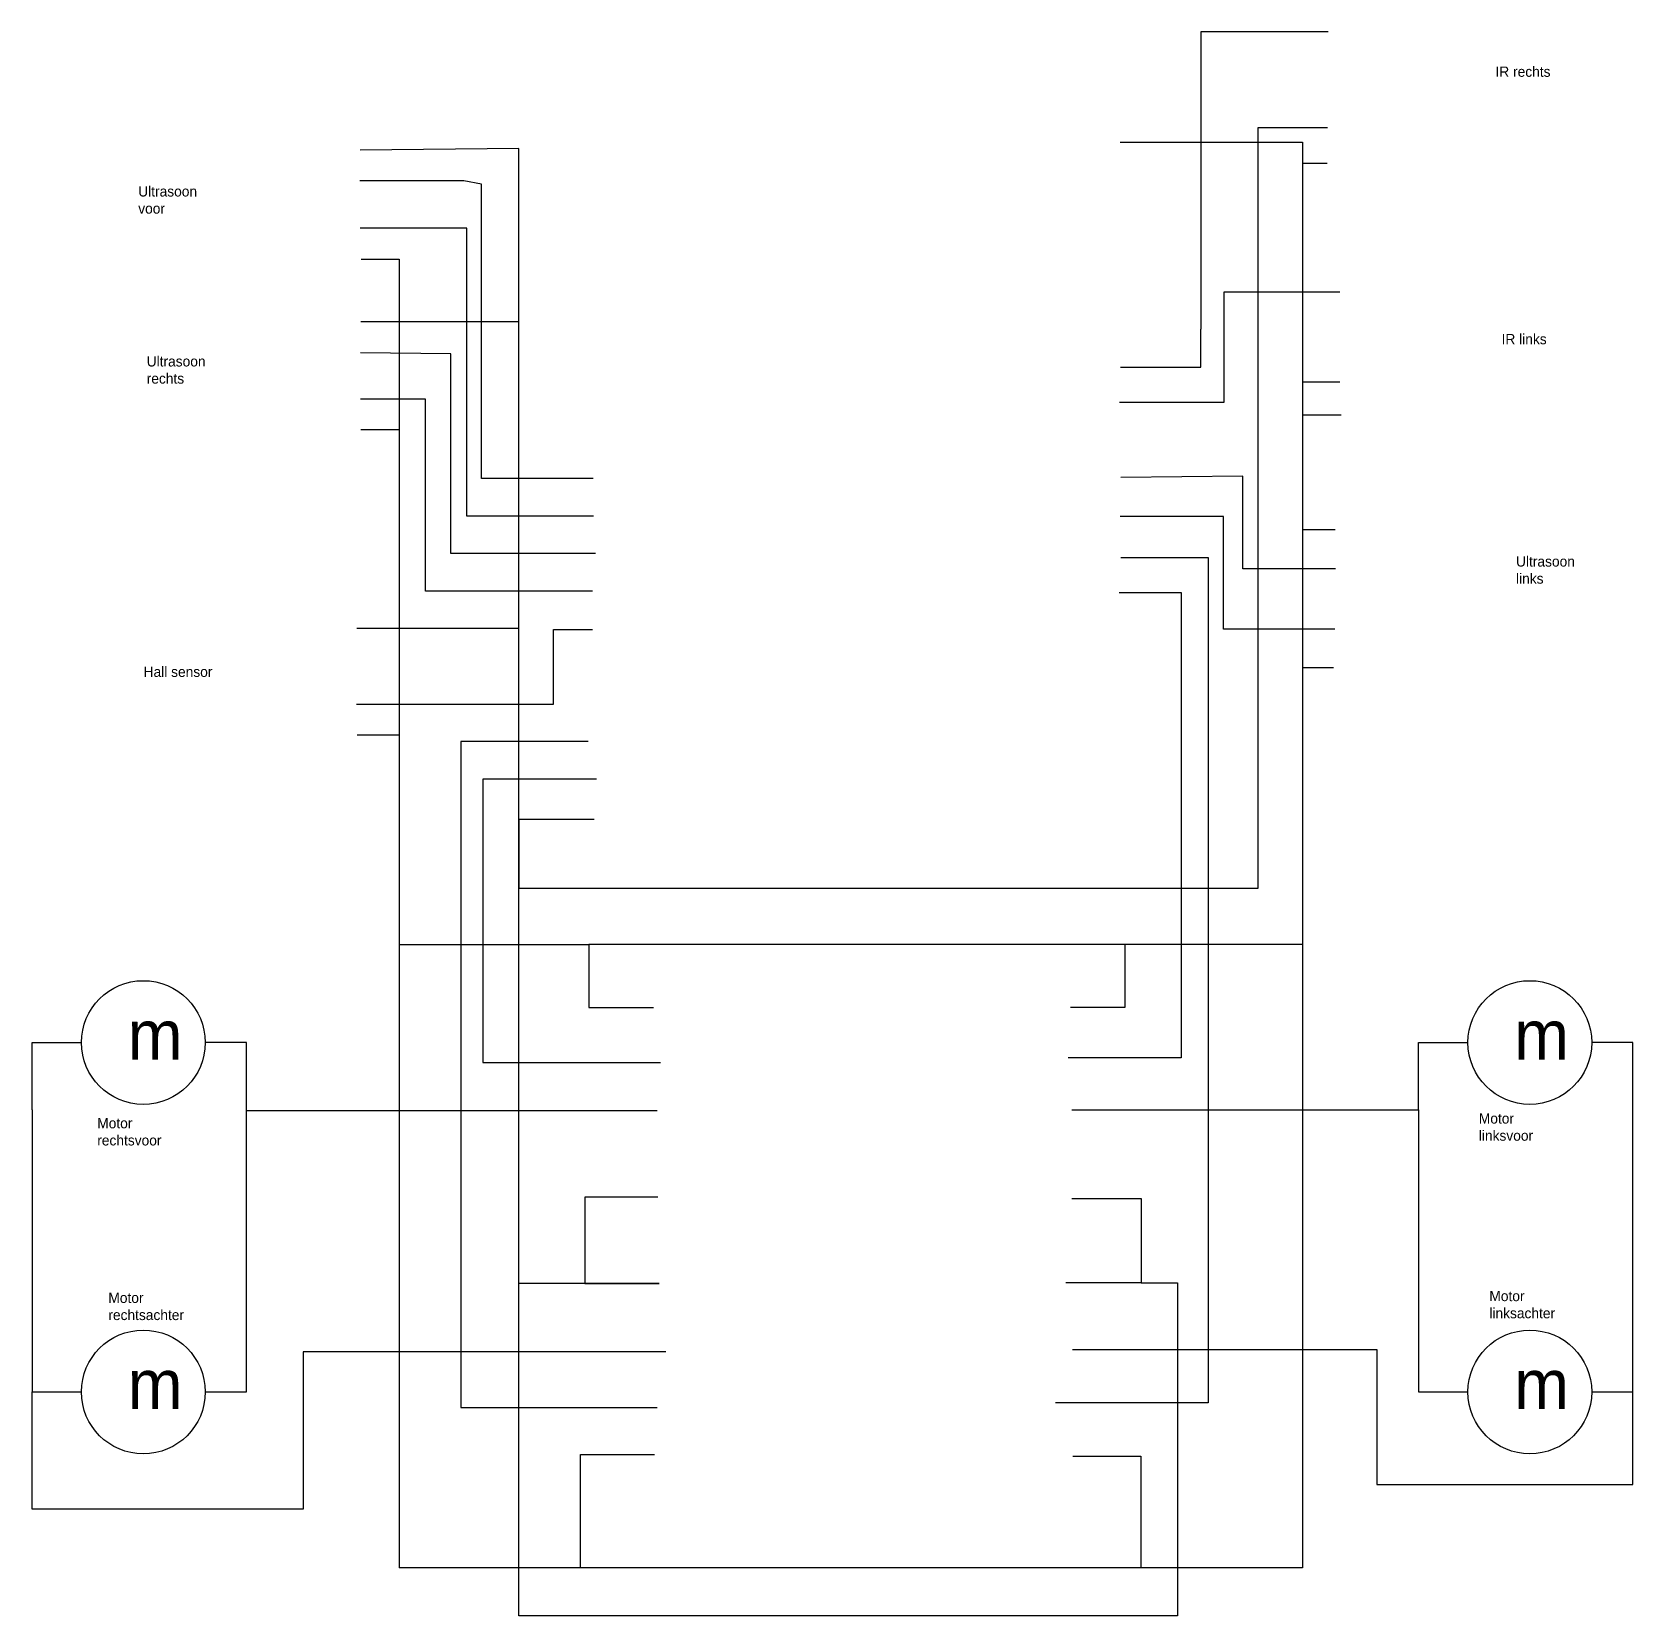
# Model space of a CAD drawing. Header units: millimetres. Extents: x 47 to 436, y -127 to 258.
import ezdxf

# ---------------------------------------------------------------- set-up
doc = ezdxf.new("R2010")
doc.units = ezdxf.units.MM

msp = doc.modelspace()

# ---------------------------------------------------------------- linework, layer by layer
at = {"color": 116, "true_color": 0x136734}
for p, q in [((362.36, 258.27), (331.41, 258.27)), ((331.41, 258.27), (331.41, 186.06)), ((365.19, 195.02), (337.05, 195.02)), ((337.05, 195.02), (337.05, 168.23)), ((331.41, 176.83), (331.41, 186.06)), ((311.91, 176.83), (331.41, 176.83)), ((337.05, 168.23), (311.7, 168.23))]:
    msp.add_line(p, q, dxfattribs=at)
at = {"color": 18, "true_color": 0x000000}
for p, q in [((345.41, 50.14), (345.41, 235.09)), ((345.41, 235.09), (362.24, 235.09)), ((165.65, 229.95), (127.12, 229.51)), ((165.65, 66.92), (165.65, 229.95)), ((127.22, 187.86), (165.65, 187.86)), ((365.21, 173.16), (356.17, 173.16)), ((364.05, 137.26), (356.17, 137.26)), ((126.29, 113.32), (165.65, 113.32)), ((165.65, -126.79), (165.65, 66.92)), ((165.65, 66.92), (183.95, 66.92)), ((165.65, 66.92), (165.65, 50.14)), ((165.65, 50.14), (345.41, 50.14)), ((199.42, -24.94), (181.74, -24.94)), ((181.74, -24.94), (181.74, -45.99)), ((300.11, -25.27), (316.92, -25.27)), ((316.92, -25.27), (316.92, -45.8)), ((199.79, -45.99), (165.65, -45.99)), ((181.74, -45.99), (199.79, -45.99)), ((316.92, -45.8), (298.61, -45.8)), ((316.92, -45.8), (325.76, -45.8)), ((325.76, -45.8), (325.76, -126.79)), ((325.76, -126.79), (165.65, -126.79))]:
    msp.add_line(p, q, dxfattribs=at)
at = {"color": 242, "true_color": 0xcd2027}
for p, q in [((311.8, 231.48), (356.17, 231.48)), ((356.17, 231.48), (356.17, 36.45)), ((312.95, 36.45), (182.69, 36.45)), ((182.69, 36.45), (182.69, 21.09)), ((356.17, 36.45), (312.95, 36.45)), ((312.95, 36.45), (312.95, 21.09)), ((356.17, 36.45), (356.17, -115.09)), ((182.69, 21.09), (198.42, 21.09)), ((312.95, 21.09), (299.77, 21.09)), ((180.67, -115.09), (180.67, -87.57)), ((180.67, -87.57), (198.66, -87.57)), ((300.36, -87.94), (316.88, -87.94)), ((316.88, -87.94), (316.88, -115.09)), ((356.17, -115.09), (180.67, -115.09))]:
    msp.add_line(p, q, dxfattribs=at)
at = {"color": 244, "true_color": 0x991b1e}
for p, q in [((362.14, 226.28), (356.17, 226.28)), ((365.51, 165.14), (356.17, 165.14)), ((363.69, 103.67), (356.17, 103.67))]:
    msp.add_line(p, q, dxfattribs=at)
at = {"color": 85, "true_color": 0x58ba48}
for p, q in [((152.27, 222.05), (126.98, 222.05)), ((156.58, 221.27), (152.27, 222.05)), ((156.58, 149.73), (156.58, 221.27)), ((149.13, 180.04), (127.17, 180.3)), ((149.13, 131.48), (149.13, 180.04)), ((183.76, 149.73), (156.58, 149.73)), ((184.28, 131.48), (149.13, 131.48))]:
    msp.add_line(p, q, dxfattribs=at)
at = {"color": 152, "true_color": 0x2776bb}
for p, q in [((153.03, 210.61), (127.12, 210.61)), ((153.03, 209.63), (153.03, 210.61)), ((153.03, 140.59), (153.03, 209.63)), ((142.97, 169.02), (127.17, 169.02)), ((142.97, 168.42), (142.97, 169.02)), ((142.97, 122.32), (142.97, 168.42)), ((183.79, 140.59), (153.03, 140.59)), ((183.57, 122.32), (142.97, 122.32))]:
    msp.add_line(p, q, dxfattribs=at)
at = {"color": 1}
for p, q in [((127.37, 203.07), (136.54, 203.07)), ((136.54, 203.07), (136.54, 161.53)), ((136.54, 161.53), (127.22, 161.53)), ((136.54, 161.53), (136.54, 36.45)), ((126.37, 87.38), (136.54, 87.38)), ((136.54, 36.45), (182.69, 36.45)), ((136.54, 36.45), (136.54, -115.09)), ((180.67, -115.09), (136.54, -115.09))]:
    msp.add_line(p, q, dxfattribs=at)
at = {"color": 3}
for p, q in [((341.63, 150.27), (311.96, 150.01)), ((341.63, 127.75), (341.63, 150.27)), ((364.16, 127.75), (341.63, 127.75))]:
    msp.add_line(p, q, dxfattribs=at)
at = {"color": 146, "true_color": 0x105689}
for p, q in [((336.98, 140.5), (311.83, 140.5)), ((336.98, 113.1), (336.98, 140.5)), ((364.04, 113.1), (336.98, 113.1))]:
    msp.add_line(p, q, dxfattribs=at)
at = {"color": 30, "true_color": 0xf26722}
for p, q in [((311.96, 130.54), (333.22, 130.54)), ((333.22, 130.54), (333.22, -74.95)), ((311.57, 122.04), (326.65, 122.04)), ((326.65, 122.04), (326.65, 8.87)), ((182.49, 85.83), (151.6, 85.83)), ((151.6, 85.83), (151.6, -76.1)), ((184.56, 76.61), (156.92, 76.61)), ((156.92, 76.61), (156.92, 7.74)), ((326.65, 8.87), (299.2, 8.87)), ((156.92, 7.74), (200.09, 7.74)), ((151.6, -76.1), (199.26, -76.1)), ((333.22, -74.95), (296.11, -74.95))]:
    msp.add_line(p, q, dxfattribs=at)
at = {"color": 165, "true_color": 0x5e67af}
for p, q in [((174.09, 94.89), (174.09, 113)), ((174.09, 113), (183.55, 113)), ((126.21, 94.89), (174.09, 94.89))]:
    msp.add_line(p, q, dxfattribs=at)
at = {"color": 177, "true_color": 0x293189}
for p, q in [((47.34, -3.72), (47.34, 12.61)), ((47.34, 12.61), (59.35, 12.61)), ((99.46, 12.61), (89.43, 12.61)), ((99.46, -72.33), (99.46, 12.61)), ((384.36, -3.72), (384.36, 12.61)), ((384.36, 12.61), (396.37, 12.61)), ((436.48, 12.61), (426.45, 12.61)), ((436.48, -94.85), (436.48, 12.61)), ((47.34, -3.72), (47.34, -72.33)), ((384.36, -3.72), (384.36, -72.33)), ((199.29, -4.02), (99.46, -4.02)), ((374.24, -61.99), (374.24, -94.85)), ((201.39, -62.58), (113.28, -62.58)), ((113.28, -62.58), (113.28, -100.8)), ((47.34, -72.33), (59.35, -72.33)), ((47.34, -100.8), (47.34, -72.33)), ((89.43, -72.33), (99.46, -72.33)), ((384.36, -72.33), (396.37, -72.33)), ((426.45, -72.33), (436.48, -72.33)), ((374.24, -94.85), (436.48, -94.85)), ((113.28, -100.8), (47.34, -100.8))]:
    msp.add_line(p, q, dxfattribs=at)
at = {"color": 159, "true_color": 0x22346e}
for p, q in [((300.09, -3.72), (384.36, -3.72)), ((300.22, -61.99), (374.24, -61.99))]:
    msp.add_line(p, q, dxfattribs=at)
at = {"color": 18, "true_color": 0x000000}
for centre in [(74.39, 12.61), (411.41, 12.61), (74.39, -72.33), (411.41, -72.33)]:
    msp.add_circle(centre, 15.04, dxfattribs=at)

# ---------------------------------------------------------------- texts
at = {"color": 165, "true_color": 0x5e67af, "char_height": 2.5, "attachment_point": 1}
for s, insert in [('IR rechts', (403.06, 249.88)), ('Ultrasoon voor', (73.15, 220.78)), ('IR links', (404.54, 184.87)), ('Ultrasoon rechts', (75.21, 179.46)), ('Ultrasoon links', (408.05, 130.82)), ('Hall sensor', (74.46, 103.99)), ('Motor rechtsvoor', (63.19, -5.74)), ('Motor linksvoor', (399.01, -4.59)), ('Motor rechtsachter', (65.89, -48.19)), ('Motor linksachter', (401.57, -47.76))]:
    msp.add_mtext_dynamic_manual_height_columns(s, width=17.5783, gutter_width=12.5, heights=[0], dxfattribs=dict(at, insert=insert))
at = {"color": 18, "true_color": 0x000000, "char_height": 12, "attachment_point": 1}
for insert in [(70.57, 20.47), (407.59, 20.47), (70.57, -64.46), (407.59, -64.46)]:
    msp.add_mtext_dynamic_manual_height_columns('m', width=20.729, gutter_width=12.5, heights=[0], dxfattribs=dict(at, insert=insert))

doc.saveas('drawing.dxf')
